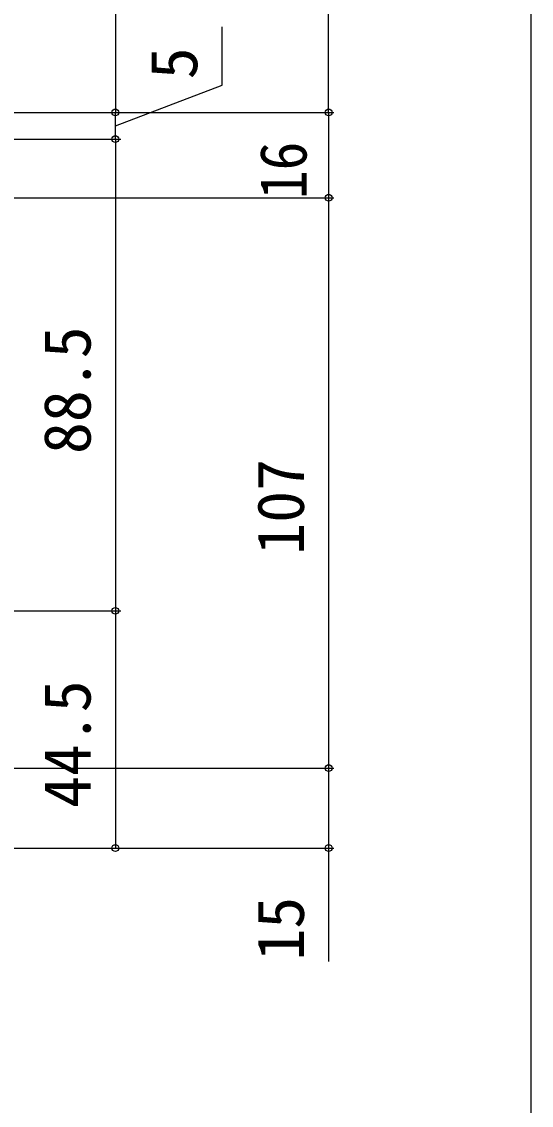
# Model space of a CAD drawing. Units: millimetres, scale not verified. Extents: x -525 to 525, y -783 to 778.
# Drawn here: x 429.4 to 525, y -546.6 to -343.3 of the extents above; entities that cross this region are included whole.
import ezdxf
from ezdxf.enums import TextEntityAlignment as Align

# ---------------------------------------------------------------- set-up
doc = ezdxf.new("R2010")
doc.units = ezdxf.units.MM
doc.header["$LTSCALE"] = 4
doc.layers.add('0-6_YKK_D', color=6, linetype='Continuous')
doc.layers.add('0-7_YKK_ZWAK', color=7, linetype='Continuous')
doc.styles.add('ＭＳ ゴシック', font='')
doc.styles.get('ＭＳ ゴシック').set_extended_font_data('MS Gothic')

msp = doc.modelspace()

# ---------------------------------------------------------------- linework, layer by layer
at = {"layer": '0-6_YKK_D'}
for p, q in [((487.001, -360.341), (487.001, -253.341)), ((447.001, -287.341), (447.001, -360.341)), ((360.7, -360.341), (448.001, -360.341)), ((360.7, -360.341), (488.001, -360.341)), ((360.7, -360.341), (488.001, -360.341)), ((410.665, -360.341), (448.001, -360.341)), ((447.001, -365.341), (447.001, -360.341)), ((487.001, -360.341), (487.001, -376.341)), ((360.7, -365.341), (448.001, -365.341)), ((360.7, -365.341), (448.001, -365.341)), ((447.001, -365.341), (447.001, -453.841)), ((312.5, -376.341), (488.001, -376.341)), ((312.5, -376.341), (488.001, -376.341)), ((487.001, -376.341), (487.001, -483.341)), ((337.7, -453.841), (448.001, -453.841)), ((337.7, -453.841), (448.001, -453.841)), ((447.001, -453.841), (447.001, -498.341)), ((285, -483.341), (488.001, -483.341)), ((285.494, -483.341), (488.001, -483.341)), ((317, -498.341), (448.001, -498.341)), ((317, -498.341), (488.001, -498.341))]:
    msp.add_line(p, q, dxfattribs=at)
for points in [[(447.001, -362.841), (467.001, -355.233), (467.001, -344.278)], [(487.001, -483.341), (487.001, -498.341), (487.001, -519.618)]]:
    msp.add_lwpolyline(points, dxfattribs=at)
for centre in [(447.001, -360.341), (447.001, -360.341), (487.001, -360.341), (487.001, -360.341), (447.001, -365.341), (447.001, -365.341), (487.001, -376.341), (487.001, -376.341), (447.001, -453.841), (447.001, -453.841), (487.001, -483.341), (487.001, -483.341), (447.001, -498.341), (487.001, -498.341)]:
    msp.add_circle(centre, 0.637, dxfattribs=at)
at = {"layer": '0-7_YKK_ZWAK'}
msp.add_lwpolyline([(-525, -782.8), (525, -782.8), (525, 747.2)], dxfattribs=at)

# ---------------------------------------------------------------- texts
at = {"layer": '0-6_YKK_D', "style": 'ＭＳ ゴシック'}
for s, p in [('5', (465.001, -354.119)), ('88.5', (445.001, -424.42)), ('107', (485.001, -443.307)), ('44.5', (445.001, -490.818)), ('15', (485.001, -519.459))]:
    msp.add_text(s, height=8.798, rotation=90, dxfattribs=at).set_placement(p, align=Align.BOTTOM_LEFT)
at = {"layer": '0-6_YKK_D', "style": 'ＭＳ ゴシック', "width": 0.9}
msp.add_text('16', height=8.798, rotation=90, dxfattribs=at).set_placement((485.501, -376.594), align=Align.BOTTOM_LEFT)

doc.saveas('drawing.dxf')
